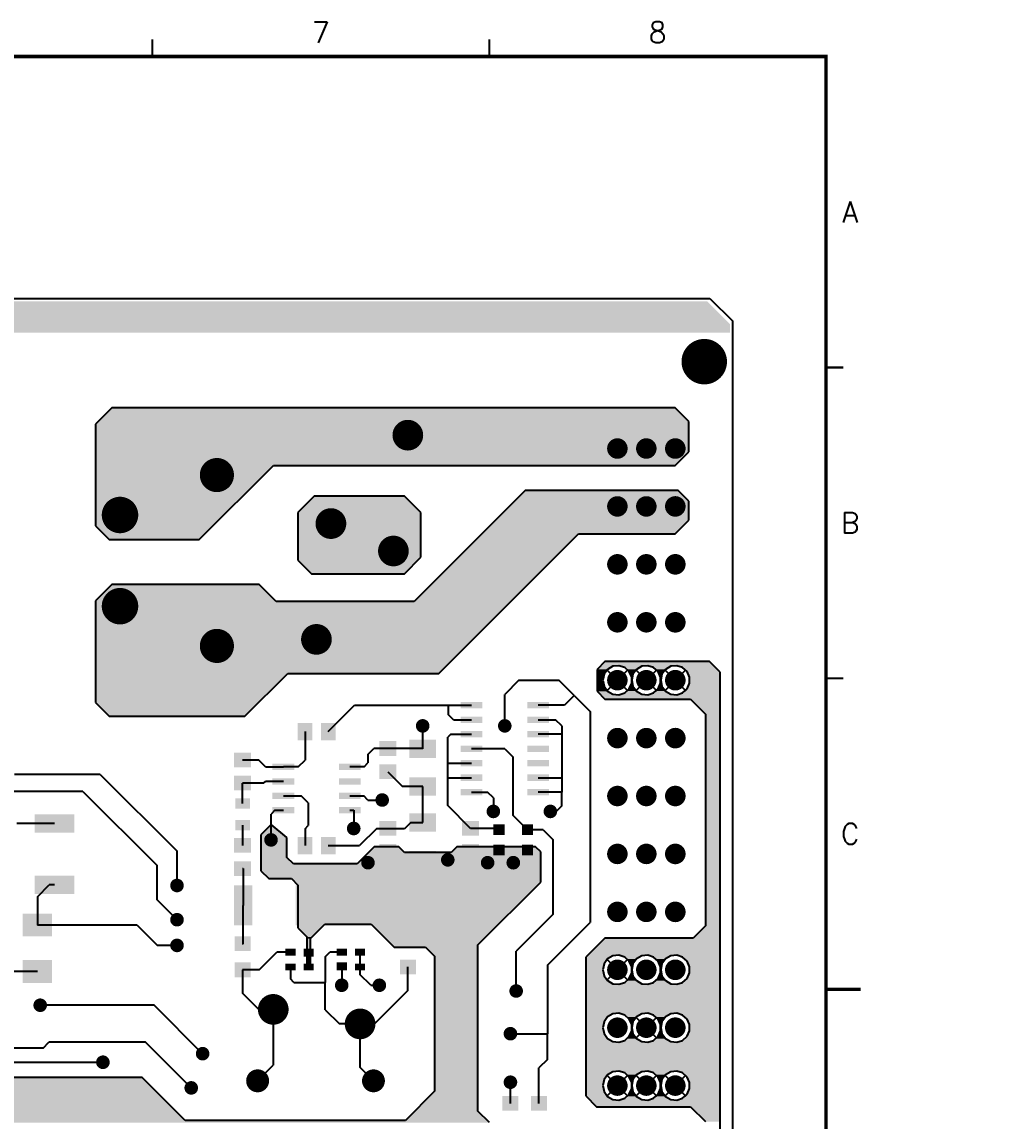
# Model space of a CAD drawing. Extents: x 295 to 953, y 10 to 290.
# Drawn here: x 765.6 to 905.3, y 130.9 to 290 of the extents above; entities that cross this region are included whole.
import ezdxf
from ezdxf.enums import TextEntityAlignment as Align

# ---------------------------------------------------------------- set-up
doc = ezdxf.new("R2010")
doc.units = 0
doc.header["$LTSCALE"] = 5
doc.header["$MEASUREMENT"] = 0
doc.layers.get('0').update_dxf_attribs({"linetype": 'CONTINUOUS', "lineweight": 25})
for name, color, linetype in [('16_COMP_GBR', 1, 'CONTINUOUS'), ('문자', 4, 'CONTINUOUS'), ('테두리', 3, 'CONTINUOUS')]:
    doc.layers.add(name, color=color, linetype=linetype)
doc.layers.add('6', color=6, linetype='CONTINUOUS', lineweight=13)
doc.styles.get("Standard").update_dxf_attribs({"font": 'simplex.shx'})
doc.styles.add('굴림체', font='')
doc.styles.get('굴림체').set_extended_font_data('GulimChe')

# ---------------------------------------------------------------- blocks, each defined once
blk = doc.blocks.new('C')
at = {"layer": '테두리'}
blk.add_line((405, 285), (405, 15), dxfattribs=at)
for points, const_width in [([(307.5, 287.5), (307.5, 285)], 0.3), ([(356.25, 287.5), (356.25, 285)], 0.3), ([(15, 285), (15, 15), (405, 15), (405, 285), (15, 285)], 0.5), ([(407.5, 240), (405, 240)], 0.3), ([(407.5, 195), (405, 195)], 0.3), ([(410, 150), (405, 150)], 0.5)]:
    blk.add_lwpolyline(points, dxfattribs=dict(at, const_width=const_width))
at = {"layer": '문자'}
for s, p in [('7', (331.88, 288.5)), ('8', (380.62, 288.5)), ('A', (408.5, 262.5)), ('B', (408.5, 217.5)), ('C', (408.5, 172.5))]:
    blk.add_text(s, height=3, dxfattribs=at).set_placement(p, align=Align.MIDDLE)

msp = doc.modelspace()

# ---------------------------------------------------------------- linework, layer by layer
at = {"color": 7}
for points, const_width in [([(862.71, 240.84, 1), (866, 240.84, 1)], 3.29), ([(820.34, 230.2, 1), (822.56, 230.2, 1)], 2.22), ([(851.04, 228.27, 1), (852.52, 228.27, 1)], 1.49), ([(855.23, 228.27, 1), (856.71, 228.27, 1)], 1.49), ([(859.42, 228.27, 1), (860.91, 228.27, 1)], 1.49), ([(792.58, 224.43, 1), (795.05, 224.43, 1)], 2.47), ([(778.47, 218.65, 1), (781.11, 218.65, 1)], 2.64), ([(851.04, 219.89, 1), (852.52, 219.89, 1)], 1.49), ([(855.23, 219.89, 1), (856.71, 219.89, 1)], 1.49), ([(859.42, 219.89, 1), (860.91, 219.89, 1)], 1.49), ([(809.2, 217.41, 1), (811.43, 217.41, 1)], 2.22), ([(818.25, 213.44, 1), (820.47, 213.44, 1)], 2.22), ([(851.04, 211.51, 1), (852.52, 211.51, 1)], 1.49), ([(855.23, 211.51, 1), (856.71, 211.51, 1)], 1.49), ([(859.42, 211.51, 1), (860.91, 211.51, 1)], 1.49), ([(778.47, 205.45, 1), (781.11, 205.45, 1)], 2.64), ([(851.04, 203.12, 1), (852.52, 203.12, 1)], 1.49), ([(855.23, 203.12, 1), (856.71, 203.12, 1)], 1.49), ([(859.42, 203.12, 1), (860.91, 203.12, 1)], 1.49), ([(792.58, 199.7, 1), (795.05, 199.7, 1)], 2.47), ([(807.11, 200.65, 1), (809.33, 200.65, 1)], 2.22), ([(851.04, 194.74, 1), (852.52, 194.74, 1)], 1.49), ([(855.23, 194.74, 1), (856.71, 194.74, 1)], 1.49), ([(859.42, 194.74, 1), (860.91, 194.74, 1)], 1.49), ([(823.11, 188.13, 1), (824.09, 188.13, 1)], 0.985), ([(834.99, 188.13, 1), (835.97, 188.13, 1)], 0.985), ([(851.04, 186.36, 1), (852.52, 186.36, 1)], 1.49), ([(855.23, 186.36, 1), (856.71, 186.36, 1)], 1.49), ([(859.42, 186.36, 1), (860.91, 186.36, 1)], 1.49), ([(817.25, 177.4, 1), (818.23, 177.4, 1)], 0.985), ([(851.04, 177.98, 1), (852.52, 177.98, 1)], 1.49), ([(855.23, 177.98, 1), (856.71, 177.98, 1)], 1.49), ([(859.42, 177.98, 1), (860.91, 177.98, 1)], 1.49), ([(833.34, 175.75, 1), (834.32, 175.75, 1)], 0.985), ([(841.59, 175.75, 1), (842.57, 175.75, 1)], 0.985), ([(813.12, 173.28, 1), (814.11, 173.28, 1)], 0.985), ([(801.16, 171.63, 1), (802.14, 171.63, 1)], 0.985), ([(851.04, 169.6, 1), (852.52, 169.6, 1)], 1.49), ([(855.23, 169.6, 1), (856.71, 169.6, 1)], 1.49), ([(859.42, 169.6, 1), (860.91, 169.6, 1)], 1.49), ([(815.19, 168.33, 1), (816.17, 168.33, 1)], 0.985), ([(826.74, 168.74, 1), (827.72, 168.74, 1)], 0.985), ([(832.51, 168.33, 1), (833.49, 168.33, 1)], 0.985), ([(836.22, 168.33, 1), (837.21, 168.33, 1)], 0.985), ([(787.55, 165.03, 1), (788.53, 165.03, 1)], 0.985), ([(851.04, 161.21, 1), (852.52, 161.21, 1)], 1.49), ([(855.23, 161.21, 1), (856.71, 161.21, 1)], 1.49), ([(859.42, 161.21, 1), (860.91, 161.21, 1)], 1.49), ([(787.55, 160.08, 1), (788.53, 160.08, 1)], 0.985), ([(787.55, 156.36, 1), (788.53, 156.36, 1)], 0.985), ([(851.04, 152.83, 1), (852.52, 152.83, 1)], 1.49), ([(855.23, 152.83, 1), (856.71, 152.83, 1)], 1.49), ([(859.42, 152.83, 1), (860.91, 152.83, 1)], 1.49), ([(811.39, 150.59, 1), (812.37, 150.59, 1)], 0.985), ([(816.84, 150.59, 1), (817.82, 150.59, 1)], 0.985), ([(836.64, 149.76, 1), (837.62, 149.76, 1)], 0.985), ([(767.75, 147.7, 1), (768.73, 147.7, 1)], 0.985), ([(800.86, 147.1, 1), (803.08, 147.1, 1)], 2.22), ([(813.43, 145, 1), (815.65, 145, 1)], 2.22), ([(851.04, 144.45, 1), (852.52, 144.45, 1)], 1.49), ([(855.23, 144.45, 1), (856.71, 144.45, 1)], 1.49), ([(859.42, 144.45, 1), (860.91, 144.45, 1)], 1.49), ([(835.81, 143.58, 1), (836.79, 143.58, 1)], 0.985), ([(791.26, 140.69, 1), (792.24, 140.69, 1)], 0.985), ([(776.82, 139.45, 1), (777.81, 139.45, 1)], 0.985), ([(798.88, 136.76, 1), (800.54, 136.76, 1)], 1.66), ([(815.65, 136.76, 1), (817.3, 136.76, 1)], 1.66), ([(835.81, 136.56, 1), (836.79, 136.56, 1)], 0.985), ([(851.04, 136.07, 1), (852.52, 136.07, 1)], 1.49), ([(855.23, 136.07, 1), (856.71, 136.07, 1)], 1.49), ([(859.42, 136.07, 1), (860.91, 136.07, 1)], 1.49), ([(789.61, 135.74, 1), (790.59, 135.74, 1)], 0.985)]:
    msp.add_lwpolyline(points, format="xyb", close=True, dxfattribs=dict(at, const_width=const_width))
for points in [[(832.23, 191.57), (832.23, 190.65), (829.09, 191.57), (829.09, 190.65)], [(841.87, 191.57), (841.87, 190.65), (838.73, 191.57), (838.73, 190.65)], [(832.23, 189.48), (832.23, 188.55), (829.09, 189.48), (829.09, 188.55)], [(841.87, 189.48), (841.87, 188.55), (838.73, 189.48), (838.73, 188.55)], [(807.64, 188.54), (807.64, 186.06), (805.51, 188.54), (805.51, 186.06)], [(811, 188.54), (811, 186.06), (808.86, 188.54), (808.86, 186.06)], [(825.51, 186.13), (825.51, 183.49), (821.69, 186.13), (821.69, 183.49)], [(832.23, 187.38), (832.23, 186.46), (829.09, 187.38), (829.09, 186.46)], [(841.87, 187.38), (841.87, 186.46), (838.73, 187.38), (838.73, 186.46)], [(819.8, 185.92), (819.8, 183.78), (817.33, 185.92), (817.33, 183.78)], [(832.23, 185.29), (832.23, 184.36), (829.09, 185.29), (829.09, 184.36)], [(841.87, 185.29), (841.87, 184.36), (838.73, 185.29), (838.73, 184.36)], [(798.76, 184.27), (798.76, 182.13), (796.29, 184.27), (796.29, 182.13)], [(832.23, 183.19), (832.23, 182.27), (829.09, 183.19), (829.09, 182.27)], [(841.87, 183.19), (841.87, 182.27), (838.73, 183.19), (838.73, 182.27)], [(805, 182.65), (805, 181.73), (801.86, 182.65), (801.86, 181.73)], [(814.64, 182.65), (814.64, 181.73), (811.5, 182.65), (811.5, 181.73)], [(819.8, 182.57), (819.8, 180.43), (817.33, 182.57), (817.33, 180.43)], [(798.76, 180.92), (798.76, 178.78), (796.29, 180.92), (796.29, 178.78)], [(805, 180.56), (805, 179.64), (801.86, 180.56), (801.86, 179.64)], [(814.64, 180.56), (814.64, 179.64), (811.5, 180.56), (811.5, 179.64)], [(825.51, 180.69), (825.51, 178.04), (821.69, 180.69), (821.69, 178.04)], [(832.23, 181.1), (832.23, 180.17), (829.09, 181.1), (829.09, 180.17)], [(841.87, 181.1), (841.87, 180.17), (838.73, 181.1), (838.73, 180.17)], [(805, 178.46), (805, 177.54), (801.86, 178.46), (801.86, 177.54)], [(814.64, 178.46), (814.64, 177.54), (811.5, 178.46), (811.5, 177.54)], [(832.23, 179), (832.23, 178.08), (829.09, 179), (829.09, 178.08)], [(841.87, 179), (841.87, 178.08), (838.73, 179), (838.73, 178.08)], [(798.6, 177.65), (798.6, 176.16), (796.46, 177.65), (796.46, 176.16)], [(773.19, 175.34), (773.19, 172.7), (767.42, 175.34), (767.42, 172.7)], [(805, 176.37), (805, 175.45), (801.86, 176.37), (801.86, 175.45)], [(814.64, 176.37), (814.64, 175.45), (811.5, 176.37), (811.5, 175.45)], [(825.51, 175.45), (825.51, 172.81), (821.69, 175.45), (821.69, 172.81)], [(798.6, 174.51), (798.6, 173.03), (796.46, 174.51), (796.46, 173.03)], [(819.8, 174.37), (819.8, 172.23), (817.33, 174.37), (817.33, 172.23)], [(831.76, 174.37), (831.76, 172.23), (829.29, 174.37), (829.29, 172.23)], [(835.47, 173.87), (835.47, 172.32), (833.84, 173.87), (833.84, 172.32)], [(839.59, 173.87), (839.59, 172.32), (837.96, 173.87), (837.96, 172.32)], [(798.76, 171.9), (798.76, 169.76), (796.29, 171.9), (796.29, 169.76)], [(807.64, 172.04), (807.64, 169.56), (805.51, 172.04), (805.51, 169.56)], [(811, 172.04), (811, 169.56), (808.86, 172.04), (808.86, 169.56)], [(819.8, 171.02), (819.8, 168.88), (817.33, 171.02), (817.33, 168.88)], [(831.76, 171.02), (831.76, 168.88), (829.29, 171.02), (829.29, 168.88)], [(835.47, 170.93), (835.47, 169.38), (833.84, 170.93), (833.84, 169.38)], [(839.59, 170.93), (839.59, 169.38), (837.96, 170.93), (837.96, 169.38)], [(825.51, 170), (825.51, 167.36), (821.69, 170), (821.69, 167.36)], [(798.76, 168.54), (798.76, 166.4), (796.29, 168.54), (796.29, 166.4)], [(773.19, 166.43), (773.19, 163.79), (767.42, 166.43), (767.42, 163.79)], [(798.93, 165.03), (798.93, 159.25), (796.29, 165.03), (796.29, 159.25)], [(807.84, 165.03), (807.84, 159.25), (805.2, 165.03), (805.2, 159.25)], [(769.96, 160.96), (769.96, 157.65), (765.69, 160.96), (765.69, 157.65)], [(798.68, 157.67), (798.68, 155.53), (796.38, 157.67), (796.38, 155.53)], [(822.61, 158.08), (822.61, 155.94), (820.3, 158.08), (820.3, 155.94)], [(805.2, 155.87), (805.2, 154.88), (803.72, 155.87), (803.72, 154.88)], [(807.84, 155.87), (807.84, 154.71), (806.36, 155.87), (806.36, 154.71)], [(812.63, 155.87), (812.63, 154.88), (811.14, 155.87), (811.14, 154.88)], [(815.27, 155.87), (815.27, 154.88), (813.78, 155.87), (813.78, 154.88)], [(822.61, 154.31), (822.61, 152.17), (820.3, 154.31), (820.3, 152.17)], [(769.96, 154.25), (769.96, 150.94), (765.69, 154.25), (765.69, 150.94)], [(798.68, 153.9), (798.68, 151.76), (796.38, 153.9), (796.38, 151.76)], [(805.2, 153.72), (805.2, 152.73), (803.72, 153.72), (803.72, 152.73)], [(807.84, 153.72), (807.84, 152.73), (806.36, 153.72), (806.36, 152.73)], [(812.63, 153.89), (812.63, 152.73), (811.14, 153.89), (811.14, 152.73)], [(815.27, 153.72), (815.27, 152.73), (813.78, 153.72), (813.78, 152.73)], [(837.46, 134.57), (837.46, 132.43), (835.15, 134.57), (835.15, 132.43)], [(841.58, 134.57), (841.58, 132.43), (839.28, 134.57), (839.28, 132.43)]]:
    msp.add_solid(points, dxfattribs=at)
at = {"layer": '16_COMP_GBR', "color": 7}
for p, q in [((505.48, 250), (865.18, 250)), ((865.18, 250), (868.48, 246.7)), ((868.48, 88.3), (868.48, 246.7)), ((778.62, 234.16), (776.24, 231.78)), ((860.16, 234.16), (778.62, 234.16)), ((862.13, 232.19), (860.16, 234.16)), ((776.24, 231.78), (776.24, 217.07)), ((862.13, 227.79), (862.13, 232.19)), ((860.16, 225.83), (862.13, 227.79)), ((791.27, 215.1), (802, 225.83)), ((802, 225.83), (860.16, 225.83)), ((807.91, 221.37), (805.53, 218.99)), ((820.97, 221.37), (807.91, 221.37)), ((823.35, 218.99), (820.97, 221.37)), ((838.43, 222.2), (822.35, 206.11)), ((860.57, 222.2), (838.43, 222.2)), ((862.13, 220.64), (860.57, 222.2)), ((862.13, 217.89), (862.13, 220.64)), ((805.53, 218.99), (805.53, 212.12)), ((823.35, 212.53), (823.35, 218.99)), ((776.24, 217.07), (778.21, 215.1)), ((860.16, 215.93), (862.13, 217.89)), ((778.21, 215.1), (791.27, 215.1)), ((825.92, 195.71), (846.13, 215.93)), ((846.13, 215.93), (860.16, 215.93)), ((805.53, 212.12), (807.5, 210.15)), ((820.97, 210.15), (823.35, 212.53)), ((807.5, 210.15), (820.97, 210.15)), ((778.62, 208.58), (776.24, 206.21)), ((799.93, 208.58), (778.62, 208.58)), ((802.41, 206.11), (799.93, 208.58)), ((776.24, 206.21), (776.24, 191.49)), ((822.35, 206.11), (802.41, 206.11)), ((849.98, 197.45), (848.84, 196.31)), ((865.11, 197.45), (849.98, 197.45)), ((866.66, 195.89), (865.11, 197.45)), ((797.87, 189.53), (804.06, 195.71)), ((804.06, 195.71), (825.92, 195.71)), ((848.84, 196.31), (848.84, 193.14)), ((850.37, 196.31), (849.85, 195.6)), ((851.78, 194.74), (850.26, 196.26)), ((851.13, 196.75), (850.37, 196.31)), ((852, 196.84), (851.13, 196.75)), ((851.78, 194.74), (853.3, 196.26)), ((852.84, 196.57), (852, 196.84)), ((853.49, 195.98), (852.84, 196.57)), ((853.85, 195.18), (853.49, 195.98)), ((854.56, 196.31), (854.04, 195.6)), ((855.97, 194.74), (854.45, 196.26)), ((855.32, 196.75), (854.56, 196.31)), ((856.19, 196.84), (855.32, 196.75)), ((855.97, 194.74), (857.49, 196.26)), ((857.03, 196.57), (856.19, 196.84)), ((857.68, 195.98), (857.03, 196.57)), ((858.04, 195.18), (857.68, 195.98)), ((858.75, 196.31), (858.23, 195.6)), ((860.16, 194.74), (858.64, 196.26)), ((859.51, 196.75), (858.75, 196.31)), ((860.38, 196.84), (859.51, 196.75)), ((860.16, 194.74), (861.68, 196.26)), ((861.22, 196.57), (860.38, 196.84)), ((861.87, 195.98), (861.22, 196.57)), ((862.23, 195.18), (861.87, 195.98)), ((866.66, 104.87), (866.66, 195.89)), ((837.54, 194.73), (835.48, 192.66)), ((837.54, 194.73), (843.32, 194.73)), ((845.53, 192.51), (843.32, 194.73)), ((849.85, 195.6), (849.67, 194.74)), ((849.67, 194.74), (849.85, 193.88)), ((851.78, 194.74), (850.26, 193.22)), ((851.78, 194.74), (853.3, 193.22)), ((853.49, 193.5), (853.85, 194.3)), ((853.85, 194.3), (853.85, 195.18)), ((854.04, 195.6), (853.86, 194.74)), ((853.86, 194.74), (854.04, 193.88)), ((855.97, 194.74), (854.45, 193.22)), ((855.97, 194.74), (857.49, 193.22)), ((857.68, 193.5), (858.04, 194.3)), ((858.04, 194.3), (858.04, 195.18)), ((858.23, 195.6), (858.05, 194.74)), ((858.05, 194.74), (858.23, 193.88)), ((860.16, 194.74), (858.64, 193.22)), ((860.16, 194.74), (861.68, 193.22)), ((861.87, 193.5), (862.23, 194.3)), ((862.23, 194.3), (862.23, 195.18)), ((835.48, 188.13), (835.48, 192.66)), ((845.53, 192.51), (844.14, 191.11)), ((845.53, 192.51), (847.85, 190.19)), ((848.84, 193.14), (849.98, 192)), ((849.85, 193.88), (850.37, 193.17)), ((850.37, 193.17), (851.13, 192.73)), ((851.13, 192.73), (852, 192.64)), ((852, 192.64), (852.84, 192.91)), ((852.84, 192.91), (853.49, 193.5)), ((854.04, 193.88), (854.56, 193.17)), ((854.56, 193.17), (855.32, 192.73)), ((855.32, 192.73), (856.19, 192.64)), ((856.19, 192.64), (857.03, 192.91)), ((857.03, 192.91), (857.68, 193.5)), ((858.23, 193.88), (858.75, 193.17)), ((858.75, 193.17), (859.51, 192.73)), ((859.51, 192.73), (860.38, 192.64)), ((860.38, 192.64), (861.22, 192.91)), ((861.22, 192.91), (861.87, 193.5)), ((776.24, 191.49), (778.21, 189.53)), ((809.93, 187.3), (813.74, 191.11)), ((813.74, 191.11), (827.29, 191.11)), ((827.29, 191.11), (830.66, 191.11)), ((827.29, 191.11), (827.29, 189.78)), ((844.14, 191.11), (840.3, 191.11)), ((849.98, 192), (862.36, 192)), ((862.36, 192), (864.52, 189.84)), ((778.21, 189.53), (797.87, 189.53)), ((828.05, 189.02), (827.29, 189.78)), ((847.85, 190.19), (847.85, 159.66)), ((864.52, 189.84), (864.52, 159.18)), ((823.6, 184.85), (823.6, 188.13)), ((828.05, 189.02), (830.66, 189.02)), ((840.3, 189.02), (842.84, 189.02)), ((843.73, 188.13), (842.84, 189.02)), ((843.73, 188.13), (843.73, 186.92)), ((806.58, 187.3), (806.58, 183.18)), ((827.67, 186.92), (827.23, 186.48)), ((827.23, 182.73), (827.23, 186.48)), ((827.67, 186.92), (830.66, 186.92)), ((843.73, 186.92), (840.3, 186.92)), ((843.73, 186.92), (843.73, 180.63)), ((815.68, 184), (816.53, 184.85)), ((818.57, 184.85), (816.53, 184.85)), ((823.6, 184.85), (818.57, 184.85)), ((823.6, 184.81), (823.6, 184.85)), ((835.48, 184.83), (830.66, 184.83)), ((835.48, 184.83), (836.72, 183.59)), ((797.53, 183.2), (799.82, 183.2)), ((800.83, 182.19), (799.82, 183.2)), ((805.59, 182.19), (806.58, 183.18)), ((815.68, 184), (815.68, 182.76)), ((836.72, 175.15), (836.72, 183.59)), ((800.83, 182.19), (803.43, 182.19)), ((805.59, 182.19), (803.43, 182.19)), ((815.11, 182.19), (813.07, 182.19)), ((815.11, 182.19), (815.68, 182.76)), ((818.57, 181.5), (820.7, 179.37)), ((827.23, 182.73), (830.66, 182.73)), ((827.23, 180.63), (827.23, 182.73)), ((776.9, 181.11), (764.53, 181.11)), ((776.9, 181.11), (788.04, 169.98)), ((800.58, 179.85), (797.53, 179.85)), ((797.53, 176.91), (797.53, 179.85)), ((800.58, 179.85), (800.83, 180.1)), ((803.43, 180.1), (800.83, 180.1)), ((827.23, 180.63), (830.66, 180.63)), ((827.23, 176.6), (827.23, 180.63)), ((840.3, 180.63), (843.73, 180.63)), ((843.73, 180.63), (843.73, 178.54)), ((774.43, 178.64), (760.82, 178.64)), ((774.43, 178.64), (785.15, 167.91)), ((823.6, 179.37), (820.7, 179.37)), ((823.6, 174.13), (823.6, 179.37)), ((830.66, 178.54), (833, 178.54)), ((833.83, 177.71), (833, 178.54)), ((843.73, 178.54), (840.3, 178.54)), ((843.73, 176.58), (843.73, 178.54)), ((803.43, 178), (806, 178)), ((807.02, 176.99), (806, 178)), ((807.02, 176.99), (807.02, 173.69)), ((813.07, 178), (815.08, 178)), ((815.68, 177.4), (815.08, 178)), ((815.68, 177.4), (817.74, 177.4)), ((830.53, 173.3), (827.23, 176.6)), ((833.83, 177.71), (833.83, 175.75)), ((843.73, 176.58), (842.9, 175.75)), ((802.22, 175.91), (801.65, 175.34)), ((801.65, 171.63), (801.65, 175.34)), ((802.22, 175.91), (803.43, 175.91)), ((813.07, 175.91), (813.62, 175.91)), ((813.62, 175.91), (813.62, 173.28)), ((838.78, 173.09), (836.72, 175.15)), ((842.08, 175.75), (842.9, 175.75)), ((770.3, 174.02), (764.86, 174.02)), ((797.53, 173.77), (797.53, 170.83)), ((801.66, 173.88), (800.17, 172.38)), ((803.96, 171.96), (801.66, 173.88)), ((806.58, 173.25), (807.02, 173.69)), ((821.87, 174.13), (820.99, 173.25)), ((821.87, 174.13), (823.6, 174.13)), ((800.17, 172.38), (800.17, 167.16)), ((803.96, 169.08), (803.96, 171.96)), ((806.58, 173.25), (806.58, 170.8)), ((816.94, 173.3), (814.44, 170.8)), ((816.94, 173.3), (818.57, 173.3)), ((818.57, 173.3), (820.99, 173.3)), ((820.99, 173.3), (820.99, 173.25)), ((834.65, 173.3), (830.53, 173.3)), ((834.65, 173.09), (834.65, 173.3)), ((841.02, 173.09), (838.78, 173.09)), ((841.02, 173.09), (842.49, 171.63)), ((809.93, 170.8), (814.44, 170.8)), ((816.57, 170.63), (814.1, 168.16)), ((820.15, 170.63), (816.57, 170.63)), ((820.97, 169.81), (820.15, 170.63)), ((828.53, 170.63), (827.71, 169.81)), ((839.95, 170.63), (828.53, 170.63)), ((840.68, 169.91), (839.95, 170.63)), ((842.49, 160.9), (842.49, 171.63)), ((788.04, 165.03), (788.04, 169.98)), ((804.88, 168.16), (803.96, 169.08)), ((827.71, 169.81), (820.97, 169.81)), ((840.68, 165.51), (840.68, 169.91)), ((785.15, 162.96), (785.15, 167.91)), ((797.53, 167.47), (797.61, 167.47)), ((797.61, 167.47), (797.61, 162.14)), ((800.17, 167.16), (801.31, 166.02)), ((814.1, 168.16), (804.88, 168.16)), ((801.31, 166.02), (804.61, 166.02)), ((804.61, 166.02), (805.53, 165.09)), ((831.6, 156.43), (840.68, 165.51)), ((767.83, 163.38), (769.56, 165.11)), ((770.3, 165.11), (769.56, 165.11)), ((805.53, 165.09), (805.53, 158.91)), ((767.83, 163.38), (767.83, 159.3)), ((788.04, 160.08), (785.15, 162.96)), ((797.61, 156.6), (797.61, 162.14)), ((842.49, 160.9), (837.13, 155.54)), ((782.27, 159.3), (767.83, 159.3)), ((782.27, 159.3), (785.21, 156.36)), ((807.35, 157.34), (809.42, 159.41)), ((809.42, 159.41), (816.16, 159.41)), ((816.16, 159.41), (819.46, 156.12)), ((841.67, 153.48), (847.85, 159.66)), ((864.52, 159.18), (862.77, 157.43)), ((805.53, 158.91), (806.85, 157.59)), ((806.85, 157.59), (806.85, 152.9)), ((788.04, 156.36), (785.21, 156.36)), ((797.53, 156.6), (797.61, 156.6)), ((807.35, 152.9), (807.35, 157.34)), ((819.46, 156.12), (824, 156.12)), ((824, 156.12), (825.33, 154.78)), ((831.6, 132.37), (831.6, 156.43)), ((849.98, 157.43), (847.19, 154.64)), ((862.77, 157.43), (849.98, 157.43)), ((799.93, 152.83), (802.48, 155.37)), ((804.46, 155.37), (802.48, 155.37)), ((807.1, 153.23), (807.1, 155.29)), ((809.49, 154.71), (810.15, 155.37)), ((809.49, 154.71), (809.49, 151)), ((811.88, 155.37), (810.15, 155.37)), ((814.52, 155.37), (814.52, 153.23)), ((825.33, 154.78), (825.33, 135.26)), ((837.13, 149.76), (837.13, 155.54)), ((847.19, 154.64), (847.19, 134.57)), ((850.37, 154.4), (849.85, 153.69)), ((851.78, 152.83), (850.26, 154.35)), ((851.13, 154.84), (850.37, 154.4)), ((852, 154.93), (851.13, 154.84)), ((851.78, 152.83), (853.3, 154.35)), ((852.84, 154.66), (852, 154.93)), ((853.49, 154.07), (852.84, 154.66)), ((854.56, 154.4), (854.04, 153.69)), ((855.32, 154.84), (854.56, 154.4)), ((856.19, 154.93), (855.32, 154.84)), ((857.03, 154.66), (856.19, 154.93)), ((857.68, 154.07), (857.03, 154.66)), ((858.75, 154.4), (858.23, 153.69)), ((859.51, 154.84), (858.75, 154.4)), ((860.38, 154.93), (859.51, 154.84)), ((861.22, 154.66), (860.38, 154.93)), ((861.87, 154.07), (861.22, 154.66)), ((797.53, 152.83), (797.53, 149.44)), ((799.93, 152.83), (797.53, 152.83)), ((804.46, 153.23), (804.46, 151.5)), ((806.85, 152.9), (807.35, 152.9)), ((811.88, 153.31), (811.88, 150.59)), ((814.52, 153.23), (814.52, 152.16)), ((821.45, 149.82), (821.45, 153.24)), ((841.67, 153.48), (841.67, 143.58)), ((849.85, 153.69), (849.67, 152.83)), ((849.67, 152.83), (849.85, 151.97)), ((851.78, 152.83), (850.26, 151.31)), ((851.78, 152.83), (853.3, 151.31)), ((853.85, 153.27), (853.49, 154.07)), ((853.85, 152.39), (853.85, 153.27)), ((854.04, 153.69), (853.86, 152.83)), ((853.86, 152.83), (854.04, 151.97)), ((858.04, 153.27), (857.68, 154.07)), ((858.04, 152.39), (858.04, 153.27)), ((858.23, 153.69), (858.05, 152.83)), ((858.05, 152.83), (858.23, 151.97)), ((862.23, 153.27), (861.87, 154.07)), ((862.23, 152.39), (862.23, 153.27)), ((767.83, 152.6), (762.93, 152.6)), ((804.95, 151), (804.46, 151.5)), ((816.09, 150.59), (814.52, 152.16)), ((849.85, 151.97), (850.37, 151.26)), ((850.37, 151.26), (851.13, 150.82)), ((852.84, 151), (853.49, 151.59)), ((853.49, 151.59), (853.85, 152.39)), ((854.04, 151.97), (854.56, 151.26)), ((854.56, 151.26), (855.32, 150.82)), ((857.03, 151), (857.68, 151.59)), ((857.68, 151.59), (858.04, 152.39)), ((858.23, 151.97), (858.75, 151.26)), ((858.75, 151.26), (859.51, 150.82)), ((861.22, 151), (861.87, 151.59)), ((861.87, 151.59), (862.23, 152.39)), ((804.95, 151), (809.49, 151)), ((809.49, 147.06), (809.49, 151)), ((816.09, 150.59), (817.33, 150.59)), ((821.45, 149.82), (816.63, 145)), ((851.13, 150.82), (852, 150.73)), ((852, 150.73), (852.84, 151)), ((855.32, 150.82), (856.19, 150.73)), ((856.19, 150.73), (857.03, 151)), ((859.51, 150.82), (860.38, 150.73)), ((860.38, 150.73), (861.22, 151)), ((799.87, 147.1), (797.53, 149.44)), ((784.74, 147.7), (768.24, 147.7)), ((791.75, 140.69), (784.74, 147.7)), ((799.87, 147.1), (801.97, 147.1)), ((801.97, 147.1), (801.97, 139.01)), ((809.49, 147.06), (811.55, 145)), ((851.13, 146.46), (850.37, 146.02)), ((852, 146.55), (851.13, 146.46)), ((852.84, 146.28), (852, 146.55)), ((855.32, 146.46), (854.56, 146.02)), ((856.19, 146.55), (855.32, 146.46)), ((857.03, 146.28), (856.19, 146.55)), ((859.51, 146.46), (858.75, 146.02)), ((860.38, 146.55), (859.51, 146.46)), ((861.22, 146.28), (860.38, 146.55)), ((814.54, 145), (811.55, 145)), ((814.54, 145), (816.63, 145)), ((814.54, 138.7), (814.54, 145)), ((849.85, 145.31), (849.67, 144.45)), ((850.37, 146.02), (849.85, 145.31)), ((853.49, 145.69), (852.84, 146.28)), ((853.85, 144.89), (853.49, 145.69)), ((853.85, 144.01), (853.85, 144.89)), ((854.04, 145.31), (853.86, 144.45)), ((854.56, 146.02), (854.04, 145.31)), ((855.97, 144.45), (854.45, 145.97)), ((855.97, 144.45), (857.49, 145.97)), ((857.68, 145.69), (857.03, 146.28)), ((858.04, 144.89), (857.68, 145.69)), ((858.04, 144.01), (858.04, 144.89)), ((858.23, 145.31), (858.05, 144.45)), ((858.75, 146.02), (858.23, 145.31)), ((861.87, 145.69), (861.22, 146.28)), ((862.23, 144.89), (861.87, 145.69)), ((862.23, 144.01), (862.23, 144.89)), ((836.3, 143.58), (841.67, 143.58)), ((841.67, 139.86), (841.67, 143.58)), ((849.67, 144.45), (849.85, 143.59)), ((849.85, 143.59), (850.37, 142.88)), ((852.84, 142.62), (853.49, 143.21)), ((853.49, 143.21), (853.85, 144.01)), ((853.86, 144.45), (854.04, 143.59)), ((854.04, 143.59), (854.56, 142.88)), ((855.97, 144.45), (854.45, 142.93)), ((855.97, 144.45), (857.49, 142.93)), ((857.03, 142.62), (857.68, 143.21)), ((857.68, 143.21), (858.04, 144.01)), ((858.05, 144.45), (858.23, 143.59)), ((858.23, 143.59), (858.75, 142.88)), ((861.22, 142.62), (861.87, 143.21)), ((861.87, 143.21), (862.23, 144.01)), ((768.65, 141.51), (769.48, 142.34)), ((783.5, 142.34), (769.48, 142.34)), ((790.1, 135.74), (783.5, 142.34)), ((850.37, 142.88), (851.13, 142.44)), ((851.13, 142.44), (852, 142.35)), ((852, 142.35), (852.84, 142.62)), ((854.56, 142.88), (855.32, 142.44)), ((855.32, 142.44), (856.19, 142.35)), ((856.19, 142.35), (857.03, 142.62)), ((858.75, 142.88), (859.51, 142.44)), ((859.51, 142.44), (860.38, 142.35)), ((860.38, 142.35), (861.22, 142.62)), ((768.65, 141.51), (705.51, 141.51)), ((708.84, 139.45), (777.32, 139.45)), ((799.71, 136.76), (801.97, 139.01)), ((816.48, 136.76), (814.54, 138.7)), ((841.67, 139.86), (840.43, 138.63)), ((840.43, 133.5), (840.43, 138.63)), ((783.02, 137.22), (718.81, 137.22)), ((789.21, 131.04), (783.02, 137.22)), ((849.85, 136.93), (849.67, 136.07)), ((850.37, 137.64), (849.85, 136.93)), ((851.78, 136.07), (850.26, 137.59)), ((851.13, 138.08), (850.37, 137.64)), ((852, 138.17), (851.13, 138.08)), ((851.78, 136.07), (853.3, 137.59)), ((852.84, 137.9), (852, 138.17)), ((853.49, 137.31), (852.84, 137.9)), ((853.85, 136.51), (853.49, 137.31)), ((854.04, 136.93), (853.86, 136.07)), ((854.56, 137.64), (854.04, 136.93)), ((855.97, 136.07), (854.45, 137.59)), ((855.32, 138.08), (854.56, 137.64)), ((856.19, 138.17), (855.32, 138.08)), ((855.97, 136.07), (857.49, 137.59)), ((857.03, 137.9), (856.19, 138.17)), ((857.68, 137.31), (857.03, 137.9)), ((858.04, 136.51), (857.68, 137.31)), ((858.23, 136.93), (858.05, 136.07)), ((858.75, 137.64), (858.23, 136.93)), ((860.16, 136.07), (858.64, 137.59)), ((859.51, 138.08), (858.75, 137.64)), ((860.38, 138.17), (859.51, 138.08)), ((860.16, 136.07), (861.68, 137.59)), ((861.22, 137.9), (860.38, 138.17)), ((861.87, 137.31), (861.22, 137.9)), ((862.23, 136.51), (861.87, 137.31)), ((825.33, 135.26), (821.11, 131.04)), ((836.3, 133.5), (836.3, 136.56)), ((849.67, 136.07), (849.85, 135.21)), ((849.85, 135.21), (850.37, 134.5)), ((851.78, 136.07), (850.26, 134.55)), ((851.78, 136.07), (853.3, 134.55)), ((853.49, 134.83), (853.85, 135.63)), ((853.85, 135.63), (853.85, 136.51)), ((853.86, 136.07), (854.04, 135.21)), ((854.04, 135.21), (854.56, 134.5)), ((855.97, 136.07), (854.45, 134.55)), ((855.97, 136.07), (857.49, 134.55)), ((857.68, 134.83), (858.04, 135.63)), ((858.04, 135.63), (858.04, 136.51)), ((858.05, 136.07), (858.23, 135.21)), ((858.23, 135.21), (858.75, 134.5)), ((860.16, 136.07), (858.64, 134.55)), ((860.16, 136.07), (861.68, 134.55)), ((861.87, 134.83), (862.23, 135.63)), ((862.23, 135.63), (862.23, 136.51)), ((847.19, 134.57), (848.75, 133.02)), ((850.37, 134.5), (851.13, 134.06)), ((851.13, 134.06), (852, 133.97)), ((852, 133.97), (852.84, 134.24)), ((852.84, 134.24), (853.49, 134.83)), ((854.56, 134.5), (855.32, 134.06)), ((855.32, 134.06), (856.19, 133.97)), ((856.19, 133.97), (857.03, 134.24)), ((857.03, 134.24), (857.68, 134.83)), ((858.75, 134.5), (859.51, 134.06)), ((859.51, 134.06), (860.38, 133.97)), ((860.38, 133.97), (861.22, 134.24)), ((861.22, 134.24), (861.87, 134.83)), ((833.25, 130.72), (831.6, 132.37)), ((848.75, 133.02), (862.36, 133.02)), ((862.36, 133.02), (864.52, 130.86)), ((821.11, 131.04), (789.21, 131.04))]:
    msp.add_line(p, q, dxfattribs=at)
for points in [[(505.89, 249.18), (506.3, 249.59), (865.18, 249.18), (864.77, 249.59)], [(505.89, 246.29), (505.89, 249.18), (868.07, 246.29), (865.18, 249.18)], [(506.3, 249.59), (506.3, 249.59), (864.77, 249.59), (506.3, 249.59)], [(505.89, 245.05), (505.89, 246.29), (868.07, 245.05), (868.07, 246.29)], [(505.89, 245.05), (505.89, 245.05), (517.03, 245.05), (868.07, 245.05)], [(776.66, 232.19), (778.62, 234.16), (862.13, 232.19), (860.16, 234.16)], [(778.62, 234.16), (778.62, 234.16), (860.16, 234.16), (778.62, 234.16)], [(776.24, 231.78), (776.66, 232.19), (862.13, 231.78), (862.13, 232.19)], [(776.24, 227.79), (776.24, 231.78), (862.13, 227.79), (862.13, 231.78)], [(776.24, 225.83), (776.24, 227.79), (860.16, 225.83), (862.13, 227.79)], [(776.24, 217.07), (776.24, 225.83), (793.24, 217.07), (802, 225.83)], [(776.24, 225.83), (776.24, 225.83), (802, 225.83), (860.16, 225.83)], [(805.53, 218.99), (807.91, 221.37), (823.35, 218.99), (820.97, 221.37)], [(807.91, 221.37), (807.91, 221.37), (820.97, 221.37), (807.91, 221.37)], [(836.88, 220.64), (838.43, 222.2), (862.13, 220.64), (860.57, 222.2)], [(838.43, 222.2), (838.43, 222.2), (860.57, 222.2), (838.43, 222.2)], [(834.13, 217.89), (836.88, 220.64), (862.13, 217.89), (862.13, 220.64)], [(805.53, 212.53), (805.53, 218.99), (823.35, 212.53), (823.35, 218.99)], [(778.21, 215.1), (776.24, 217.07), (791.27, 215.1), (793.24, 217.07)], [(832.16, 215.93), (834.13, 217.89), (860.16, 215.93), (862.13, 217.89)], [(822.35, 206.11), (832.16, 215.93), (836.32, 206.11), (846.13, 215.93)], [(832.16, 215.93), (832.16, 215.93), (846.13, 215.93), (860.16, 215.93)], [(805.53, 212.12), (805.53, 212.53), (822.94, 212.12), (823.35, 212.53)], [(807.5, 210.15), (805.53, 212.12), (820.97, 210.15), (822.94, 212.12)], [(776.24, 206.21), (778.62, 208.58), (802.31, 206.21), (799.93, 208.58)], [(778.62, 208.58), (778.62, 208.58), (799.93, 208.58), (778.62, 208.58)], [(776.24, 206.11), (776.24, 206.21), (802.41, 206.11), (802.31, 206.21)], [(776.24, 195.71), (776.24, 206.11), (825.92, 195.71), (836.32, 206.11)], [(849.38, 196.84), (849.98, 197.45), (865.72, 196.84), (865.11, 197.45)], [(849.98, 197.45), (849.98, 197.45), (852, 197.45), (849.98, 197.45)], [(776.24, 195.71), (776.24, 195.71), (804.06, 195.71), (825.92, 195.71)], [(776.24, 191.49), (776.24, 195.71), (799.84, 191.49), (804.06, 195.71)], [(848.84, 195.6), (848.84, 196.31), (849.85, 195.6), (850.36, 196.31)], [(848.84, 196.31), (848.85, 196.31), (850.36, 196.31), (850.37, 196.31)], [(848.85, 196.31), (849.28, 196.75), (850.37, 196.31), (851.13, 196.75)], [(849.28, 196.75), (849.38, 196.84), (851.13, 196.75), (852, 196.84)], [(852.28, 196.75), (852, 196.84), (855.32, 196.75), (856.19, 196.84)], [(852.84, 196.57), (852.28, 196.75), (855.01, 196.57), (855.32, 196.75)], [(853.12, 196.31), (852.84, 196.57), (854.56, 196.31), (855.01, 196.57)], [(853.49, 195.98), (853.12, 196.31), (854.32, 195.98), (854.56, 196.31)], [(853.66, 195.6), (853.49, 195.98), (854.04, 195.6), (854.32, 195.98)], [(856.48, 196.75), (856.19, 196.84), (859.51, 196.75), (860.38, 196.84)], [(857.03, 196.57), (856.48, 196.75), (859.2, 196.57), (859.51, 196.75)], [(857.31, 196.31), (857.03, 196.57), (858.75, 196.31), (859.2, 196.57)], [(857.68, 195.98), (857.31, 196.31), (858.51, 195.98), (858.75, 196.31)], [(857.85, 195.6), (857.68, 195.98), (858.23, 195.6), (858.51, 195.98)], [(861.22, 196.57), (860.38, 196.84), (865.99, 196.57), (865.72, 196.84)], [(861.87, 195.98), (861.22, 196.57), (866.58, 195.98), (865.99, 196.57)], [(861.91, 195.89), (861.87, 195.98), (866.66, 195.89), (866.58, 195.98)], [(862.23, 195.18), (861.91, 195.89), (866.66, 195.18), (866.66, 195.89)], [(848.84, 194.74), (848.84, 195.6), (849.67, 194.74), (849.85, 195.6)], [(848.84, 193.88), (848.84, 194.74), (849.85, 193.88), (849.67, 194.74)], [(853.85, 195.18), (853.66, 195.6), (853.95, 195.18), (854.04, 195.6)], [(853.66, 193.88), (853.85, 194.3), (854.04, 193.88), (853.95, 194.3)], [(853.85, 194.74), (853.85, 195.18), (853.86, 194.74), (853.95, 195.18)], [(853.85, 194.3), (853.85, 194.74), (853.95, 194.3), (853.86, 194.74)], [(858.04, 195.18), (857.85, 195.6), (858.14, 195.18), (858.23, 195.6)], [(857.85, 193.88), (858.04, 194.3), (858.23, 193.88), (858.14, 194.3)], [(858.04, 194.74), (858.04, 195.18), (858.05, 194.74), (858.14, 195.18)], [(858.04, 194.3), (858.04, 194.74), (858.14, 194.3), (858.05, 194.74)], [(861.87, 193.5), (862.23, 194.3), (866.66, 193.5), (866.66, 194.3)], [(862.23, 194.3), (862.23, 195.18), (866.66, 194.3), (866.66, 195.18)], [(848.84, 193.17), (848.84, 193.88), (850.37, 193.17), (849.85, 193.88)], [(848.84, 193.14), (848.84, 193.17), (850.42, 193.14), (850.37, 193.17)], [(849.25, 192.73), (848.84, 193.14), (851.13, 192.73), (850.42, 193.14)], [(849.34, 192.64), (849.25, 192.73), (852, 192.64), (851.13, 192.73)], [(849.98, 192), (849.34, 192.64), (866.66, 192), (866.66, 192.64)], [(852, 192.64), (852.28, 192.73), (856.19, 192.64), (855.32, 192.73)], [(852.28, 192.73), (852.84, 192.91), (855.32, 192.73), (855.01, 192.91)], [(852.84, 192.91), (853.12, 193.17), (855.01, 192.91), (854.56, 193.17)], [(853.12, 193.17), (853.49, 193.5), (854.56, 193.17), (854.32, 193.5)], [(853.49, 193.5), (853.66, 193.88), (854.32, 193.5), (854.04, 193.88)], [(856.19, 192.64), (856.48, 192.73), (860.38, 192.64), (859.51, 192.73)], [(856.48, 192.73), (857.03, 192.91), (859.51, 192.73), (859.2, 192.91)], [(857.03, 192.91), (857.31, 193.17), (859.2, 192.91), (858.75, 193.17)], [(857.31, 193.17), (857.68, 193.5), (858.75, 193.17), (858.51, 193.5)], [(857.68, 193.5), (857.85, 193.88), (858.51, 193.5), (858.23, 193.88)], [(860.38, 192.64), (861.22, 192.91), (866.66, 192.64), (866.66, 192.91)], [(861.22, 192.91), (861.87, 193.5), (866.66, 192.91), (866.66, 193.5)], [(778.21, 189.53), (776.24, 191.49), (797.87, 189.53), (799.84, 191.49)], [(864.52, 189.84), (862.36, 192), (866.66, 189.84), (866.66, 192)], [(864.52, 159.18), (864.52, 189.84), (866.66, 159.18), (866.66, 189.84)], [(800.17, 172.38), (801.66, 173.88), (803.46, 172.38), (801.66, 173.88)], [(800.17, 171.96), (800.17, 172.38), (803.96, 171.96), (803.46, 172.38)], [(800.17, 169.08), (800.17, 171.96), (803.96, 169.08), (803.96, 171.96)], [(815.75, 169.81), (816.57, 170.63), (820.97, 169.81), (820.15, 170.63)], [(816.57, 170.63), (816.57, 170.63), (820.15, 170.63), (816.57, 170.63)], [(827.81, 169.91), (828.41, 170.52), (840.68, 169.91), (840.07, 170.52)], [(828.41, 170.52), (828.53, 170.63), (840.07, 170.52), (839.95, 170.63)], [(828.53, 170.63), (828.53, 170.63), (839.95, 170.63), (828.53, 170.63)], [(800.17, 168.16), (800.17, 169.08), (804.88, 168.16), (803.96, 169.08)], [(814.1, 168.16), (815.75, 169.81), (840.68, 168.16), (840.68, 169.81)], [(827.71, 169.81), (827.81, 169.91), (840.68, 169.81), (840.68, 169.91)], [(800.17, 167.16), (800.17, 168.16), (840.68, 167.16), (840.68, 168.16)], [(801.31, 166.02), (800.17, 167.16), (840.68, 166.02), (840.68, 167.16)], [(805.12, 165.51), (804.61, 166.02), (840.68, 165.51), (840.68, 166.02)], [(805.53, 165.09), (805.12, 165.51), (840.26, 165.09), (840.68, 165.51)], [(805.53, 159.41), (805.53, 165.09), (834.58, 159.41), (840.26, 165.09)], [(805.53, 159.41), (805.53, 159.41), (809.42, 159.41), (816.16, 159.41)], [(805.53, 158.91), (805.53, 159.41), (808.91, 158.91), (809.42, 159.41)], [(819.14, 156.43), (816.16, 159.41), (831.6, 156.43), (834.58, 159.41)], [(862.77, 157.43), (864.52, 159.18), (866.66, 157.43), (866.66, 159.18)], [(806.85, 157.59), (805.53, 158.91), (807.59, 157.59), (808.91, 158.91)], [(806.85, 157.34), (806.85, 157.59), (807.35, 157.34), (807.59, 157.59)], [(806.85, 152.9), (806.85, 157.34), (807.35, 152.9), (807.35, 157.34)], [(819.46, 156.12), (819.14, 156.43), (831.6, 156.12), (831.6, 156.43)], [(825.33, 154.78), (824, 156.12), (831.6, 154.78), (831.6, 156.12)], [(847.48, 154.93), (849.98, 157.43), (866.66, 154.93), (866.66, 157.43)], [(849.98, 157.43), (849.98, 157.43), (852, 157.43), (849.98, 157.43)], [(825.33, 135.26), (825.33, 154.78), (831.6, 135.26), (831.6, 154.78)], [(847.19, 154.64), (847.39, 154.84), (850.79, 154.64), (851.13, 154.84)], [(847.19, 154.4), (847.19, 154.64), (850.37, 154.4), (850.79, 154.64)], [(847.19, 153.69), (847.19, 154.4), (849.85, 153.69), (850.37, 154.4)], [(847.39, 154.84), (847.48, 154.93), (851.13, 154.84), (852, 154.93)], [(852.28, 154.84), (852, 154.93), (855.32, 154.84), (856.19, 154.93)], [(852.84, 154.66), (852.28, 154.84), (855.01, 154.66), (855.32, 154.84)], [(853.12, 154.4), (852.84, 154.66), (854.56, 154.4), (855.01, 154.66)], [(853.49, 154.07), (853.12, 154.4), (854.32, 154.07), (854.56, 154.4)], [(856.48, 154.84), (856.19, 154.93), (859.51, 154.84), (860.38, 154.93)], [(857.03, 154.66), (856.48, 154.84), (859.2, 154.66), (859.51, 154.84)], [(857.31, 154.4), (857.03, 154.66), (858.75, 154.4), (859.2, 154.66)], [(857.68, 154.07), (857.31, 154.4), (858.51, 154.07), (858.75, 154.4)], [(861.22, 154.66), (860.38, 154.93), (866.66, 154.66), (866.66, 154.93)], [(861.87, 154.07), (861.22, 154.66), (866.66, 154.07), (866.66, 154.66)], [(847.19, 152.83), (847.19, 153.69), (849.67, 152.83), (849.85, 153.69)], [(847.19, 151.97), (847.19, 152.83), (849.85, 151.97), (849.67, 152.83)], [(853.66, 153.69), (853.49, 154.07), (854.04, 153.69), (854.32, 154.07)], [(853.85, 153.27), (853.66, 153.69), (853.95, 153.27), (854.04, 153.69)], [(853.85, 152.83), (853.85, 153.27), (853.86, 152.83), (853.95, 153.27)], [(853.85, 152.39), (853.85, 152.83), (853.95, 152.39), (853.86, 152.83)], [(857.85, 153.69), (857.68, 154.07), (858.23, 153.69), (858.51, 154.07)], [(858.04, 153.27), (857.85, 153.69), (858.14, 153.27), (858.23, 153.69)], [(858.04, 152.83), (858.04, 153.27), (858.05, 152.83), (858.14, 153.27)], [(858.04, 152.39), (858.04, 152.83), (858.14, 152.39), (858.05, 152.83)], [(862.23, 153.27), (861.87, 154.07), (866.66, 153.27), (866.66, 154.07)], [(862.23, 152.39), (862.23, 153.27), (866.66, 152.39), (866.66, 153.27)], [(847.19, 151.26), (847.19, 151.97), (850.37, 151.26), (849.85, 151.97)], [(847.19, 150.82), (847.19, 151.26), (851.13, 150.82), (850.37, 151.26)], [(852.84, 151), (853.12, 151.26), (855.01, 151), (854.56, 151.26)], [(853.12, 151.26), (853.49, 151.59), (854.56, 151.26), (854.32, 151.59)], [(853.49, 151.59), (853.66, 151.97), (854.32, 151.59), (854.04, 151.97)], [(853.66, 151.97), (853.85, 152.39), (854.04, 151.97), (853.95, 152.39)], [(857.03, 151), (857.31, 151.26), (859.2, 151), (858.75, 151.26)], [(857.31, 151.26), (857.68, 151.59), (858.75, 151.26), (858.51, 151.59)], [(857.68, 151.59), (857.85, 151.97), (858.51, 151.59), (858.23, 151.97)], [(857.85, 151.97), (858.04, 152.39), (858.23, 151.97), (858.14, 152.39)], [(861.22, 151), (861.87, 151.59), (866.66, 151), (866.66, 151.59)], [(861.87, 151.59), (862.23, 152.39), (866.66, 151.59), (866.66, 152.39)], [(847.19, 150.73), (847.19, 150.82), (852, 150.73), (851.13, 150.82)], [(847.19, 146.55), (847.19, 150.73), (866.66, 146.55), (866.66, 150.73)], [(852, 150.73), (852.28, 150.82), (856.19, 150.73), (855.32, 150.82)], [(852.28, 150.82), (852.84, 151), (855.32, 150.82), (855.01, 151)], [(856.19, 150.73), (856.48, 150.82), (860.38, 150.73), (859.51, 150.82)], [(856.48, 150.82), (857.03, 151), (859.51, 150.82), (859.2, 151)], [(860.38, 150.73), (861.22, 151), (866.66, 150.73), (866.66, 151)], [(847.19, 146.46), (847.19, 146.55), (851.13, 146.46), (852, 146.55)], [(847.19, 146.02), (847.19, 146.46), (850.37, 146.02), (851.13, 146.46)], [(852.28, 146.46), (852, 146.55), (855.32, 146.46), (856.19, 146.55)], [(852.84, 146.28), (852.28, 146.46), (855.01, 146.28), (855.32, 146.46)], [(856.48, 146.46), (856.19, 146.55), (859.51, 146.46), (860.38, 146.55)], [(857.03, 146.28), (856.48, 146.46), (859.2, 146.28), (859.51, 146.46)], [(861.22, 146.28), (860.38, 146.55), (866.66, 146.28), (866.66, 146.55)], [(847.19, 145.31), (847.19, 146.02), (849.85, 145.31), (850.37, 146.02)], [(847.19, 144.45), (847.19, 145.31), (849.67, 144.45), (849.85, 145.31)], [(853.12, 146.02), (852.84, 146.28), (854.56, 146.02), (855.01, 146.28)], [(853.49, 145.69), (853.12, 146.02), (854.32, 145.69), (854.56, 146.02)], [(853.66, 145.31), (853.49, 145.69), (854.04, 145.31), (854.32, 145.69)], [(853.85, 144.89), (853.66, 145.31), (853.95, 144.89), (854.04, 145.31)], [(853.85, 144.45), (853.85, 144.89), (853.86, 144.45), (853.95, 144.89)], [(857.31, 146.02), (857.03, 146.28), (858.75, 146.02), (859.2, 146.28)], [(857.68, 145.69), (857.31, 146.02), (858.51, 145.69), (858.75, 146.02)], [(857.85, 145.31), (857.68, 145.69), (858.23, 145.31), (858.51, 145.69)], [(858.04, 144.89), (857.85, 145.31), (858.14, 144.89), (858.23, 145.31)], [(858.04, 144.45), (858.04, 144.89), (858.05, 144.45), (858.14, 144.89)], [(861.87, 145.69), (861.22, 146.28), (866.66, 145.69), (866.66, 146.28)], [(862.23, 144.89), (861.87, 145.69), (866.66, 144.89), (866.66, 145.69)], [(862.23, 144.01), (862.23, 144.89), (866.66, 144.01), (866.66, 144.89)], [(847.19, 143.59), (847.19, 144.45), (849.85, 143.59), (849.67, 144.45)], [(847.19, 142.88), (847.19, 143.59), (850.37, 142.88), (849.85, 143.59)], [(853.12, 142.88), (853.49, 143.21), (854.56, 142.88), (854.32, 143.21)], [(853.49, 143.21), (853.66, 143.59), (854.32, 143.21), (854.04, 143.59)], [(853.66, 143.59), (853.85, 144.01), (854.04, 143.59), (853.95, 144.01)], [(853.85, 144.01), (853.85, 144.45), (853.95, 144.01), (853.86, 144.45)], [(857.31, 142.88), (857.68, 143.21), (858.75, 142.88), (858.51, 143.21)], [(857.68, 143.21), (857.85, 143.59), (858.51, 143.21), (858.23, 143.59)], [(857.85, 143.59), (858.04, 144.01), (858.23, 143.59), (858.14, 144.01)], [(858.04, 144.01), (858.04, 144.45), (858.14, 144.01), (858.05, 144.45)], [(861.22, 142.62), (861.87, 143.21), (866.66, 142.62), (866.66, 143.21)], [(861.87, 143.21), (862.23, 144.01), (866.66, 143.21), (866.66, 144.01)], [(847.19, 142.44), (847.19, 142.88), (851.13, 142.44), (850.37, 142.88)], [(847.19, 142.35), (847.19, 142.44), (852, 142.35), (851.13, 142.44)], [(847.19, 138.17), (847.19, 142.35), (866.66, 138.17), (866.66, 142.35)], [(852, 142.35), (852.28, 142.44), (856.19, 142.35), (855.32, 142.44)], [(852.28, 142.44), (852.84, 142.62), (855.32, 142.44), (855.01, 142.62)], [(852.84, 142.62), (853.12, 142.88), (855.01, 142.62), (854.56, 142.88)], [(856.19, 142.35), (856.48, 142.44), (860.38, 142.35), (859.51, 142.44)], [(856.48, 142.44), (857.03, 142.62), (859.51, 142.44), (859.2, 142.62)], [(857.03, 142.62), (857.31, 142.88), (859.2, 142.62), (858.75, 142.88)], [(860.38, 142.35), (861.22, 142.62), (866.66, 142.35), (866.66, 142.62)], [(718.08, 136.49), (718.81, 137.22), (783.75, 136.49), (783.02, 137.22)], [(718.81, 137.22), (718.81, 137.22), (783.02, 137.22), (718.81, 137.22)], [(847.19, 138.08), (847.19, 138.17), (851.13, 138.08), (852, 138.17)], [(847.19, 137.64), (847.19, 138.08), (850.37, 137.64), (851.13, 138.08)], [(847.19, 136.93), (847.19, 137.64), (849.85, 136.93), (850.37, 137.64)], [(847.19, 136.07), (847.19, 136.93), (849.67, 136.07), (849.85, 136.93)], [(852.28, 138.08), (852, 138.17), (855.32, 138.08), (856.19, 138.17)], [(852.84, 137.9), (852.28, 138.08), (855.01, 137.9), (855.32, 138.08)], [(853.12, 137.64), (852.84, 137.9), (854.56, 137.64), (855.01, 137.9)], [(853.49, 137.31), (853.12, 137.64), (854.32, 137.31), (854.56, 137.64)], [(853.66, 136.93), (853.49, 137.31), (854.04, 136.93), (854.32, 137.31)], [(853.85, 136.51), (853.66, 136.93), (853.95, 136.51), (854.04, 136.93)], [(856.48, 138.08), (856.19, 138.17), (859.51, 138.08), (860.38, 138.17)], [(857.03, 137.9), (856.48, 138.08), (859.2, 137.9), (859.51, 138.08)], [(857.31, 137.64), (857.03, 137.9), (858.75, 137.64), (859.2, 137.9)], [(857.68, 137.31), (857.31, 137.64), (858.51, 137.31), (858.75, 137.64)], [(857.85, 136.93), (857.68, 137.31), (858.23, 136.93), (858.51, 137.31)], [(858.04, 136.51), (857.85, 136.93), (858.14, 136.51), (858.23, 136.93)], [(861.22, 137.9), (860.38, 138.17), (866.66, 137.9), (866.66, 138.17)], [(861.87, 137.31), (861.22, 137.9), (866.66, 137.31), (866.66, 137.9)], [(862.23, 136.51), (861.87, 137.31), (866.66, 136.51), (866.66, 137.31)], [(718.08, 132.06), (718.08, 136.49), (788.18, 132.06), (783.75, 136.49)], [(822.44, 132.37), (825.33, 135.26), (831.6, 132.37), (831.6, 135.26)], [(847.19, 135.21), (847.19, 136.07), (849.85, 135.21), (849.67, 136.07)], [(847.19, 134.57), (847.19, 135.21), (850.32, 134.57), (849.85, 135.21)], [(853.49, 134.83), (853.66, 135.21), (854.32, 134.83), (854.04, 135.21)], [(853.66, 135.21), (853.85, 135.63), (854.04, 135.21), (853.95, 135.63)], [(853.85, 136.07), (853.85, 136.51), (853.86, 136.07), (853.95, 136.51)], [(853.85, 135.63), (853.85, 136.07), (853.95, 135.63), (853.86, 136.07)], [(857.68, 134.83), (857.85, 135.21), (858.51, 134.83), (858.23, 135.21)], [(857.85, 135.21), (858.04, 135.63), (858.23, 135.21), (858.14, 135.63)], [(858.04, 136.07), (858.04, 136.51), (858.05, 136.07), (858.14, 136.51)], [(858.04, 135.63), (858.04, 136.07), (858.14, 135.63), (858.05, 136.07)], [(861.87, 134.83), (862.23, 135.63), (866.66, 134.83), (866.66, 135.63)], [(862.23, 135.63), (862.23, 136.51), (866.66, 135.63), (866.66, 136.51)], [(847.26, 134.5), (847.19, 134.57), (850.37, 134.5), (850.32, 134.57)], [(847.7, 134.06), (847.26, 134.5), (851.13, 134.06), (850.37, 134.5)], [(847.79, 133.97), (847.7, 134.06), (852, 133.97), (851.13, 134.06)], [(848.75, 133.02), (847.79, 133.97), (866.66, 133.02), (866.66, 133.97)], [(852, 133.97), (852.28, 134.06), (856.19, 133.97), (855.32, 134.06)], [(852.28, 134.06), (852.84, 134.24), (855.32, 134.06), (855.01, 134.24)], [(852.84, 134.24), (853.12, 134.5), (855.01, 134.24), (854.56, 134.5)], [(853.12, 134.5), (853.49, 134.83), (854.56, 134.5), (854.32, 134.83)], [(856.19, 133.97), (856.48, 134.06), (860.38, 133.97), (859.51, 134.06)], [(856.48, 134.06), (857.03, 134.24), (859.51, 134.06), (859.2, 134.24)], [(857.03, 134.24), (857.31, 134.5), (859.2, 134.24), (858.75, 134.5)], [(857.31, 134.5), (857.68, 134.83), (858.75, 134.5), (858.51, 134.83)], [(860.38, 133.97), (861.22, 134.24), (866.66, 133.97), (866.66, 134.24)], [(861.22, 134.24), (861.87, 134.83), (866.66, 134.24), (866.66, 134.83)], [(718.08, 131.04), (718.08, 132.06), (789.21, 131.04), (788.18, 132.06)], [(821.11, 131.04), (822.44, 132.37), (832.93, 131.04), (831.6, 132.37)], [(864.52, 130.86), (862.36, 133.02), (866.66, 130.86), (866.66, 133.02)], [(718.08, 130.72), (718.08, 131.04), (833.25, 130.72), (832.93, 131.04)]]:
    msp.add_solid(points, dxfattribs=at)

# ---------------------------------------------------------------- block references
msp.add_blockref('C', (476.98, 0))

# ---------------------------------------------------------------- texts
at = {"layer": '6', "color": 4, "insert": (905.28, 137.42), "char_height": 3, "width": 36.962, "attachment_point": 4, "style": '굴림체'}
msp.add_mtext('{\\f굴림|b0|i0|c129;\\C7;', dxfattribs=at)

doc.saveas('drawing.dxf')
